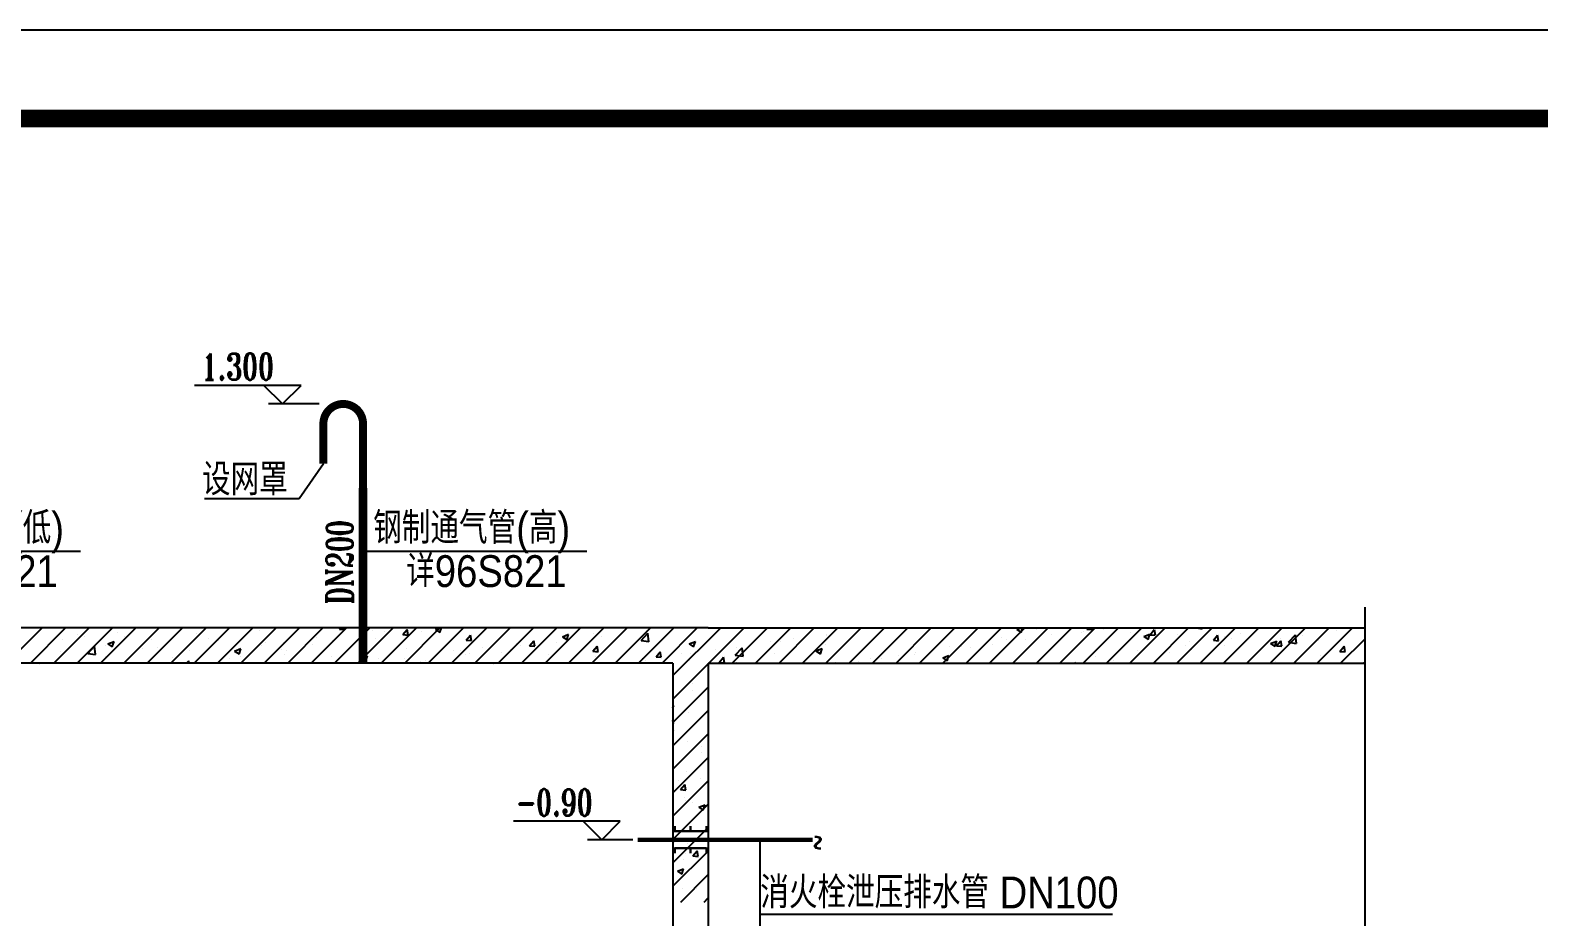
# Model space of a CAD drawing. Extents: x -1920 to 40080, y 2127 to 31827.
# Drawn here: x 19117 to 27667, y 26805 to 31827 of the extents above; entities that cross this region are included whole.
import ezdxf

# ---------------------------------------------------------------- set-up
doc = ezdxf.new("R2010")
doc.units = 0
doc.header["$LTSCALE"] = 1000
for name, color, linetype in [('-JJJ-DG', 3, 'Continuous'), ('0STXT标注', 3, 'Continuous'), ('0标高', 3, 'Continuous'), ('0管径', 2, 'Continuous'), ('0附件', 2, 'Continuous'), ('AXIS_EV', 4, 'Continuous'), ('WP_G', 3, 'Continuous'), ('建-图框', 4, 'Continuous')]:
    doc.layers.add(name, color=color, linetype=linetype)
doc.styles.add('BZ', font='romant.shx', dxfattribs={"width": 0.7, "bigfont": 'hztxt.shx'})
doc.styles.add('ROMANT', font='romant.shx', dxfattribs={"width": 0.7, "height": 300})
doc.styles.add('TYDXXD', font='sltxt.shx', dxfattribs={"width": 0.8, "bigfont": 'hztxt.shx'})

msp = doc.modelspace()

# ---------------------------------------------------------------- linework, layer by layer
at = {"layer": '-JJJ-DG', "color": 2, "const_width": 13.5}
for points in [[(22769.9, 27319.1), (22769.9, 27289.9)], [(22769.9, 27289.9), (22949.9, 27289.9)], [(22859.9, 27319.1), (22859.9, 27289.9)], [(22949.9, 27319.1), (22949.9, 27289.9)], [(22769.9, 27164.2), (22769.9, 27193.4)], [(22769.9, 27193.4), (22949.9, 27193.4)], [(22859.9, 27164.2), (22859.9, 27193.4)], [(22949.9, 27164.2), (22949.9, 27193.4)]]:
    msp.add_lwpolyline(points, dxfattribs=at)
for p, q in [((26681.9, 26051.1), (26681.9, 28559.6)), ((18985.8, 28241.3), (19185.8, 28441.3)), ((19118.4, 28241.3), (19318.4, 28441.3)), ((19251, 28241.3), (19451, 28441.3)), ((19383.4, 28405.1), (19383.4, 28405.1)), ((19383.6, 28241.3), (19583.6, 28441.3)), ((19423.1, 28390.5), (19423.1, 28390.5)), ((19516.2, 28241.3), (19716.2, 28441.3)), ((19612.5, 28415.5), (19612.5, 28415.5)), ((19648.7, 28241.3), (19848.7, 28441.3)), ((19650.3, 28393.8), (19650.3, 28393.8)), ((19781.3, 28241.3), (19981.3, 28441.3)), ((19913.9, 28241.3), (20113.9, 28441.3)), ((20046.5, 28241.3), (20246.5, 28441.3)), ((20061.1, 28411.6), (20061.1, 28411.6)), ((20179.1, 28241.3), (20379.1, 28441.3)), ((20311.6, 28241.3), (20511.6, 28441.3)), ((20419.6, 28429), (20419.6, 28429)), ((20444.2, 28241.3), (20644.2, 28441.3)), ((20576.8, 28241.3), (20776.8, 28441.3)), ((20709.4, 28241.3), (20909.4, 28441.3)), ((20741.5, 28384.2), (20741.5, 28384.2)), ((20842, 28241.3), (21042, 28441.3)), ((20870.9, 28434.5), (20876.7, 28441.3)), ((20870.9, 28434.5), (20900.8, 28431.8)), ((20900.9, 28431.6), (20899.2, 28441.3)), ((20974.6, 28241.3), (21174.6, 28441.3)), ((21057.3, 28425.8), (21057.3, 28425.8)), ((21107.1, 28241.3), (21307.1, 28441.3)), ((21122.6, 28419.3), (21122.6, 28419.3)), ((21229.6, 28403.1), (21253.7, 28431.8)), ((21229.6, 28403.1), (21259.4, 28400.5)), ((21239.7, 28241.3), (21439.7, 28441.3)), ((21259.6, 28400.2), (21253.8, 28431.6)), ((21336.2, 28419.4), (21336.2, 28419.4)), ((21372.3, 28241.3), (21572.3, 28441.3)), ((21414.8, 28431.7), (21439.9, 28441.3)), ((21414.8, 28431.7), (21439.7, 28414.9)), ((21439.8, 28414.7), (21448.7, 28441.3)), ((21504.9, 28241.3), (21704.9, 28441.3)), ((21588.2, 28371.7), (21612.3, 28400.4)), ((21618.2, 28368.8), (21612.4, 28400.2)), ((21637.5, 28241.3), (21837.5, 28441.3)), ((21770.1, 28241.3), (21970.1, 28441.3)), ((21902.6, 28241.3), (22102.6, 28441.3)), ((22035.2, 28241.3), (22235.2, 28441.3)), ((22133.3, 28391.7), (22168.4, 28405.1)), ((22133.3, 28391.7), (22158.2, 28374.9)), ((22158.3, 28374.6), (22168.5, 28404.8)), ((22167.8, 28241.3), (22367.8, 28441.3)), ((22186.4, 28394.6), (22186.4, 28394.6)), ((22188.4, 28394.5), (22188.4, 28394.5)), ((22300.4, 28241.3), (22500.4, 28441.3)), ((22311.6, 28411), (22311.6, 28411)), ((22355.8, 28392.8), (22355.8, 28392.8)), ((22433, 28241.3), (22633, 28441.3)), ((22500.9, 28436), (22500.9, 28436)), ((22565.5, 28241.3), (22765.5, 28441.3)), ((22579.1, 28370.3), (22618, 28410.9)), ((22608.4, 28424.8), (22608.4, 28424.8)), ((22623.7, 28363.2), (22618.1, 28410.7)), ((22698.1, 28241.3), (22898.1, 28441.3)), ((22760.2, 28170.8), (23030.7, 28441.3)), ((22963.3, 28241.3), (23163.3, 28441.3)), ((23095.9, 28241.3), (23295.9, 28441.3)), ((23228.5, 28241.3), (23428.5, 28441.3)), ((23361, 28241.3), (23561, 28441.3)), ((23493.6, 28241.3), (23693.6, 28441.3)), ((23626.2, 28241.3), (23826.2, 28441.3)), ((23630, 28404.7), (23630, 28404.7)), ((23631, 28400.6), (23631, 28400.6)), ((23758.8, 28241.3), (23958.8, 28441.3)), ((23887.7, 28435.8), (23887.7, 28435.8)), ((23891.4, 28241.3), (24091.4, 28441.3)), ((23917.3, 28396.4), (23917.3, 28396.4)), ((24024, 28241.3), (24224, 28441.3)), ((24156.5, 28241.3), (24356.5, 28441.3)), ((24289.1, 28241.3), (24489.1, 28441.3)), ((24421.7, 28241.3), (24621.7, 28441.3)), ((24554.3, 28241.3), (24754.3, 28441.3)), ((24620.3, 28386.8), (24620.3, 28386.8)), ((24686.9, 28241.3), (24886.9, 28441.3)), ((24709.2, 28432.8), (24731.4, 28441.3)), ((24709.2, 28432.8), (24734, 28416)), ((24734.2, 28415.8), (24742.7, 28441.3)), ((24819, 28435), (24819, 28435)), ((24819.5, 28241.3), (25019.5, 28441.3)), ((24903.1, 28406.1), (24903.1, 28406.1)), ((24911.9, 28436.8), (24911.9, 28436.8)), ((24952, 28241.3), (25152, 28441.3)), ((25074.9, 28415.1), (25074.9, 28415.1)), ((25084.6, 28241.3), (25284.6, 28441.3)), ((25085.9, 28423.7), (25085.9, 28423.7)), ((25105.1, 28434), (25111.3, 28441.3)), ((25105.1, 28434), (25135, 28431.4)), ((25135.1, 28431.2), (25133.3, 28441.3)), ((25200.1, 28431.5), (25200.1, 28431.5)), ((25217.2, 28241.3), (25417.2, 28441.3)), ((25349.8, 28241.3), (25549.8, 28441.3)), ((25352.8, 28412.5), (25352.8, 28412.5)), ((25427.7, 28392.7), (25462.7, 28406.2)), ((25427.7, 28392.7), (25452.6, 28376)), ((25452.7, 28375.7), (25462.9, 28405.9)), ((25463.7, 28402.7), (25487.9, 28431.4)), ((25463.7, 28402.7), (25493.6, 28400)), ((25482.4, 28241.3), (25682.4, 28441.3)), ((25493.8, 28399.8), (25488, 28431.1)), ((25614.9, 28241.3), (25814.9, 28441.3)), ((25619.7, 28401.2), (25619.7, 28401.2)), ((25729.1, 28441.3), (25759, 28436.7)), ((25747.5, 28241.3), (25947.5, 28441.3)), ((25759.1, 28436.5), (25758.5, 28441.3)), ((25822.4, 28371.3), (25846.5, 28400)), ((25852.4, 28368.4), (25846.6, 28399.8)), ((25880.1, 28241.3), (26080.1, 28441.3)), ((25886.6, 28389.9), (25886.6, 28389.9)), ((25977.6, 28412), (25977.6, 28412)), ((26012.7, 28241.3), (26212.7, 28441.3)), ((26145.3, 28241.3), (26345.3, 28441.3)), ((26182.4, 28417), (26182.4, 28417)), ((26248.1, 28360.8), (26287.1, 28401.4)), ((26277.9, 28241.3), (26477.9, 28441.3)), ((26292.7, 28353.7), (26287.2, 28401.2)), ((26329.1, 28400.3), (26329.1, 28400.3)), ((26410.4, 28241.3), (26610.4, 28441.3)), ((26518.5, 28425.2), (26518.5, 28425.2)), ((19221.9, 28349.2), (19221.9, 28349.2)), ((19292.1, 28306.9), (19292.1, 28306.9)), ((19297.9, 28374.1), (19297.9, 28374.1)), ((19443.6, 28297.1), (19482.6, 28337.7)), ((19488.2, 28290), (19482.7, 28337.4)), ((19488.8, 28337.9), (19488.8, 28337.9)), ((19544.7, 28338.9), (19544.7, 28338.9)), ((19557.5, 28350.5), (19592.5, 28364)), ((19557.5, 28350.5), (19582.4, 28333.7)), ((19582.5, 28333.5), (19592.7, 28363.7)), ((19755.7, 28326.6), (19755.7, 28326.6)), ((19804.4, 28376.4), (19804.4, 28376.4)), ((19836.4, 28328.9), (19836.4, 28328.9)), ((19917.2, 28382.5), (19917.2, 28382.5)), ((20022.6, 28315.3), (20022.6, 28315.3)), ((20111.2, 28301.2), (20111.2, 28301.2)), ((20128, 28378.9), (20128, 28378.9)), ((20184.1, 28371.2), (20184.1, 28371.2)), ((20276.1, 28310.5), (20311.1, 28323.9)), ((20276.1, 28310.5), (20301, 28293.7)), ((20289.5, 28304.1), (20289.5, 28304.1)), ((20301.1, 28293.5), (20311.2, 28323.7)), ((20427, 28342.8), (20427, 28342.8)), ((20451, 28360), (20451, 28360)), ((20539.4, 28319.2), (20539.4, 28319.2)), ((20552.2, 28359.3), (20552.2, 28359.3)), ((20567.3, 28314.7), (20567.3, 28314.7)), ((20717.9, 28348.7), (20717.9, 28348.7)), ((20824, 28349.9), (20824, 28349.9)), ((20831, 28369.2), (20831, 28369.2)), ((20984.8, 28337.4), (20984.8, 28337.4)), ((21076.5, 28381.9), (21076.5, 28381.9)), ((21251.7, 28326.1), (21251.7, 28326.1)), ((21518.7, 28314.8), (21518.7, 28314.8)), ((21556.1, 28311.6), (21556.1, 28311.6)), ((21588.2, 28371.7), (21618.1, 28369.1)), ((21681.3, 28328.1), (21681.3, 28328.1)), ((21785.6, 28303.6), (21785.6, 28303.6)), ((21839.4, 28320.1), (21839.4, 28320.1)), ((21870.6, 28353), (21870.6, 28353)), ((21896.8, 28344.4), (21896.8, 28344.4)), ((21946.8, 28340.3), (21970.9, 28369)), ((21946.8, 28340.3), (21976.7, 28337.7)), ((21976.8, 28337.5), (21971.1, 28368.8)), ((22099.1, 28357.6), (22099.1, 28357.6)), ((22305.5, 28308.9), (22329.6, 28337.7)), ((22305.5, 28308.9), (22335.3, 28306.3)), ((22335.5, 28306.1), (22329.7, 28337.4)), ((22579.1, 28370.3), (22623.5, 28363.4)), ((22664.1, 28277.6), (22688.2, 28306.3)), ((22694.1, 28274.7), (22688.3, 28306.1)), ((22851.9, 28351.6), (22886.9, 28365)), ((22851.9, 28351.6), (22876.8, 28334.8)), ((22876.9, 28334.6), (22887, 28364.8)), ((22999.7, 28321.7), (22999.7, 28321.7)), ((23112.7, 28287.6), (23151.6, 28328.2)), ((23118.7, 28331.1), (23118.7, 28331.1)), ((23157.3, 28280.5), (23151.8, 28327.9)), ((23315.5, 28363.3), (23315.5, 28363.3)), ((23371.3, 28363.1), (23371.3, 28363.1)), ((23440.7, 28379.8), (23440.7, 28379.8)), ((23570.5, 28311.6), (23605.5, 28325)), ((23570.5, 28311.6), (23595.3, 28294.8)), ((23595.5, 28294.5), (23605.6, 28324.8)), ((23625.7, 28346.4), (23625.7, 28346.4)), ((24134.2, 28301.3), (24134.2, 28301.3)), ((24328.7, 28336.7), (24328.7, 28336.7)), ((24393.9, 28338.8), (24393.9, 28338.8)), ((24444.6, 28332.1), (24444.6, 28332.1)), ((24569.7, 28348.6), (24569.7, 28348.6)), ((24650.6, 28374), (24650.6, 28374)), ((24759.1, 28373.5), (24759.1, 28373.5)), ((25394.4, 28311.9), (25394.4, 28311.9)), ((25413.5, 28312.3), (25413.5, 28312.3)), ((25573.7, 28300.8), (25573.7, 28300.8)), ((25666, 28344.3), (25666, 28344.3)), ((25686, 28361.9), (25686, 28361.9)), ((25698.8, 28317.3), (25698.8, 28317.3)), ((25822.4, 28371.3), (25852.3, 28368.7)), ((25888.2, 28342.2), (25888.2, 28342.2)), ((25925.7, 28381.8), (25925.7, 28381.8)), ((26146.3, 28352.7), (26181.3, 28366.1)), ((26146.3, 28352.7), (26171.2, 28335.9)), ((26153.5, 28378.6), (26153.5, 28378.6)), ((26171.3, 28335.7), (26181.4, 28365.9)), ((26181, 28339.9), (26205.1, 28368.6)), ((26181, 28339.9), (26210.9, 28337.3)), ((26204, 28383.8), (26204, 28383.8)), ((26211, 28337), (26205.2, 28368.4)), ((26248.1, 28360.8), (26292.6, 28353.9)), ((26420.4, 28367.3), (26420.4, 28367.3)), ((26539.6, 28308.5), (26563.7, 28337.3)), ((26539.6, 28308.5), (26569.5, 28305.9)), ((26543, 28241.3), (26681.9, 28380.2)), ((26569.7, 28305.7), (26563.9, 28337)), ((19169.1, 28241.3), (19171.3, 28244)), ((19171.8, 28241.3), (19171.4, 28243.7)), ((19443.6, 28297.1), (19488.1, 28290.2)), ((19544.8, 28278.8), (19544.8, 28278.8)), ((19796.7, 28259.8), (19796.7, 28259.8)), ((19921.9, 28276.3), (19921.9, 28276.3)), ((20003.2, 28241.3), (20016.2, 28254.9)), ((20017.9, 28241.3), (20016.3, 28254.7)), ((20055, 28245.2), (20055, 28245.2)), ((20247.8, 28269.1), (20247.8, 28269.1)), ((20307.6, 28277.2), (20307.6, 28277.2)), ((20556.4, 28292.8), (20556.4, 28292.8)), ((20823.3, 28281.5), (20823.3, 28281.5)), ((20994.7, 28270.4), (21029.7, 28283.9)), ((20994.7, 28270.4), (21019.5, 28253.7)), ((21019.7, 28253.4), (21029.8, 28283.6)), ((21050.9, 28245.1), (21050.9, 28245.1)), ((21090.3, 28270.2), (21090.3, 28270.2)), ((21240.3, 28270), (21240.3, 28270)), ((21313.6, 28244.3), (21313.6, 28244.3)), ((21330.2, 28252.9), (21330.2, 28252.9)), ((21357.2, 28259), (21357.2, 28259)), ((21586.9, 28288.1), (21586.9, 28288.1)), ((21605.2, 28294.4), (21605.2, 28294.4)), ((21624.1, 28247.7), (21624.1, 28247.7)), ((21741.8, 28241.3), (21748.2, 28243.8)), ((21747.6, 28241.3), (21748.4, 28243.6)), ((22052.5, 28292.3), (22052.5, 28292.3)), ((22319.4, 28281), (22319.4, 28281)), ((22586.3, 28269.7), (22586.3, 28269.7)), ((22602.3, 28258.4), (22602.3, 28258.4)), ((22664.1, 28277.6), (22694, 28275)), ((22685.2, 28280.3), (22685.2, 28280.3)), ((22760.2, 28038.3), (22960.2, 28238.3)), ((22810.3, 28296.8), (22810.3, 28296.8)), ((22853.2, 28258.5), (22853.2, 28258.5)), ((22862, 28295.9), (22862, 28295.9)), ((23022.7, 28246.2), (23046.8, 28274.9)), ((23022.7, 28246.2), (23052.6, 28243.6)), ((23042.5, 28246.3), (23042.5, 28246.3)), ((23052.7, 28243.3), (23046.9, 28274.7)), ((23112.7, 28287.6), (23157.2, 28280.7)), ((23120.1, 28247.2), (23120.1, 28247.2)), ((23334.1, 28296.3), (23334.1, 28296.3)), ((23403.6, 28241.3), (23405.4, 28243.5)), ((23405.9, 28241.3), (23405.6, 28243.3)), ((23681.3, 28241.3), (23685.3, 28245.4)), ((23685.8, 28241.3), (23685.4, 28245.2)), ((23814.3, 28249.1), (23814.3, 28249.1)), ((23881.6, 28269.3), (23881.6, 28269.3)), ((23939.4, 28265.6), (23939.4, 28265.6)), ((24037.1, 28286.7), (24037.1, 28286.7)), ((24128.8, 28290.5), (24128.8, 28290.5)), ((24289, 28271.5), (24324, 28285)), ((24289, 28271.5), (24313.9, 28254.7)), ((24314, 28254.5), (24324.2, 28284.7)), ((25033.3, 28241.3), (25042.6, 28244.9)), ((25041.6, 28241.3), (25042.7, 28244.7)), ((25102.8, 28261.8), (25102.8, 28261.8)), ((25156.7, 28277.1), (25156.7, 28277.1)), ((25257.9, 28259.3), (25257.9, 28259.3)), ((26176.3, 28250.6), (26176.3, 28250.6)), ((26428.9, 28282.6), (26428.9, 28282.6)), ((26675.6, 28241.3), (26681.9, 28247.6)), ((22855.9, 28129.4), (22855.9, 28129.4)), ((22958.6, 28191.3), (22958.6, 28191.3)), ((22760.2, 27905.7), (22960.2, 28105.7)), ((22868.2, 28124.5), (22868.2, 28124.5)), ((22870.7, 28086.5), (22870.7, 28086.5)), ((22760.2, 28000.5), (22765.3, 28002.5)), ((22760.2, 27986.8), (22765.4, 28002.2)), ((22760.2, 27773.1), (22960.2, 27973.1)), ((22849.8, 27963), (22849.8, 27963)), ((22763.5, 27898.6), (22760.2, 27916.3)), ((22760.2, 27899.1), (22763.3, 27898.9)), ((22760.2, 27640.5), (22960.2, 27840.5)), ((22770.1, 27861.4), (22770.1, 27861.4)), ((22843.8, 27796.5), (22843.8, 27796.5)), ((22760.2, 27507.9), (22960.2, 27707.9)), ((22920.9, 27771.7), (22920.9, 27771.7)), ((22923.3, 27737.5), (22923.3, 27737.5)), ((22761.8, 27681.6), (22761.8, 27681.6)), ((22837.7, 27630.1), (22837.7, 27630.1)), ((22760.2, 27375.3), (22960.2, 27575.3)), ((22789.4, 27574.5), (22789.4, 27574.5)), ((22802.8, 27525.4), (22826.9, 27554.1)), ((22832.8, 27522.5), (22827.1, 27553.9)), ((22914.5, 27591), (22914.5, 27591)), ((22802.8, 27525.4), (22832.7, 27522.8)), ((22823.8, 27483.4), (22823.8, 27483.4)), ((22831.6, 27463.6), (22831.6, 27463.6)), ((22869.2, 27453.3), (22869.2, 27453.3)), ((22760.2, 27242.8), (22960.2, 27442.8)), ((22783, 27393.8), (22783, 27393.8)), ((22907, 27425.1), (22942.1, 27438.6)), ((22907, 27425.1), (22931.9, 27408.4)), ((22932, 27408.1), (22942.2, 27438.3)), ((22760.2, 27110.2), (22960.2, 27310.2)), ((22760.2, 27289.9), (22960.2, 27289.9)), ((22825.5, 27297.2), (22825.5, 27297.2)), ((22760.2, 27193.4), (22960.2, 27193.4)), ((22768.6, 27228.3), (22768.6, 27228.3)), ((22840.8, 27221.5), (22840.8, 27221.5)), ((22760.2, 26977.6), (22960.2, 27177.6)), ((22819.4, 27130.7), (22819.4, 27130.7)), ((22831.9, 27160.7), (22831.9, 27160.7)), ((22872.2, 27149.3), (22896.3, 27178)), ((22872.2, 27149.3), (22902.1, 27146.7)), ((22902.2, 27146.4), (22896.4, 27177.8)), ((22785.4, 27062.6), (22820.4, 27076)), ((22785.4, 27062.6), (22810.3, 27045.8)), ((22803.9, 26888.7), (22960.2, 27045)), ((22810.4, 27045.6), (22820.5, 27075.8)), ((22813.4, 26964.3), (22813.4, 26964.3)), ((22893.9, 26962.4), (22893.9, 26962.4)), ((22936.4, 26888.7), (22960.2, 26912.4))]:
    msp.add_line(p, q)
at = {"const_width": 45}
msp.add_lwpolyline([(20778.9, 29372.4), (20778.9, 29597.4, -1), (21003.9, 29597.4), (21003.9, 29234.6)], format="xyb", dxfattribs=at)
at = {"layer": '0STXT标注', "color": 9}
for p, q in [((20641.6, 29174.1), (20778.9, 29372.4)), ((20104.8, 29174.1), (20641.6, 29174.1)), ((19402.5, 28873.4), (18135.1, 28873.4)), ((22271.3, 28873.4), (21003.9, 28873.4)), ((23253.1, 27241.2), (23253.1, 26316.5)), ((25251.4, 26817.5), (23253.1, 26817.5)), ((25229.2, 26817.5), (23253.1, 26817.5))]:
    msp.add_line(p, q, dxfattribs=at)
at = {"layer": '0标高', "color": 2, "linetype": 'Continuous'}
for p, q in [((20653, 29815.2, 0), (20048.6, 29815.2, 0)), ((20547.6, 29709.9, 0), (20442.3, 29815.2, 0)), ((20547.6, 29709.9, 0), (20653, 29815.2, 0)), ((22461.6, 27346.5, 0), (21857.2, 27346.5, 0)), ((22356.2, 27241.2, 0), (22250.9, 27346.5, 0)), ((22356.2, 27241.2, 0), (22461.6, 27346.5, 0))]:
    msp.add_line(p, q, dxfattribs=at)
at = {"layer": '0标高', "color": 9}
for p, q in [((20756, 29709.9), (20467.9, 29709.9, 0)), ((22532.5, 27241.2, 0), (22276.5, 27241.2, 0))]:
    msp.add_line(p, q, dxfattribs=at)
at = {"layer": 'AXIS_EV'}
for p, q in [((22960.2, 28441.3), (26681.9, 28441.3)), ((22760.2, 28241.3), (22760.2, 21895.1)), ((22960.2, 28241.3), (22960.2, 21695.1)), ((22960.2, 28241.3), (26681.9, 28241.3))]:
    msp.add_line(p, q, dxfattribs=at)
for points in [[(22960.2, 28441.3), (16737.7, 28441.3), (16737.7, 22693), (20748.8, 22693), (21644.7, 21695.1)], [(22760.2, 28241.3), (16937.7, 28241.3), (16937.7, 22893), (20864.2, 22893), (21760.2, 21895.1)]]:
    msp.add_lwpolyline(points, dxfattribs=at)
at = {"layer": 'WP_G'}
for points, const_width in [([(21003.9, 28241.3), (21003.9, 29234.6)], 50), ([(23552.5, 27241.2), (22559.2, 27241.2)], 25)]:
    msp.add_lwpolyline(points, dxfattribs=dict(at, const_width=const_width))
at = {"layer": '建-图框'}
msp.add_lwpolyline([(-1919.5, 2127.2), (40080.5, 2127.2), (40080.5, 31827.2), (-1919.5, 31827.2)], close=True, dxfattribs=at)
at = {"layer": '建-图框', "const_width": 100}
msp.add_lwpolyline([(580.5, 2627.2), (39580.5, 2627.2), (39580.5, 31327.2), (580.5, 31327.2)], close=True, dxfattribs=at)

# ---------------------------------------------------------------- texts
at = {"layer": '0STXT标注', "color": 60, "style": 'TYDXXD', "width": 0.9}
for s, p in [('设网罩', (20091.1, 29192.5)), ('钢制通气管(低)', (18192.8, 28917.6)), ('钢制通气管(高)', (21061.5, 28917.6)), ('详96S821', (18364.8, 28673.1)), ('详96S821', (21248.5, 28673.1)), ('消火栓泄压排水管 DN100', (23254.9, 26852.7, 0))]:
    msp.add_text(s, height=180, dxfattribs=at).set_placement(p)
at = {"layer": '0标高', "color": 2, "linetype": 'Continuous', "style": 'ROMANT', "width": 0.7}
for s, p in [('1.300', (20089.1, 29846.3, 0)), ('-0.90', (21872.3, 27377.6, 0))]:
    msp.add_text(s, height=150, rotation=0.00001, dxfattribs=at).set_placement(p)
at = {"layer": '0管径', "color": 3, "linetype": 'Continuous', "style": 'ROMANT', "width": 0.7}
msp.add_text('DN200', height=150, rotation=89.99999, dxfattribs=at).set_placement((20946.5, 28574.2, 0))
at = {"layer": '0附件', "style": 'BZ', "width": 0.7}
msp.add_text('~', height=125, rotation=90, dxfattribs=at).set_placement((23634.6, 27179.7, 0))

doc.saveas('drawing.dxf')
